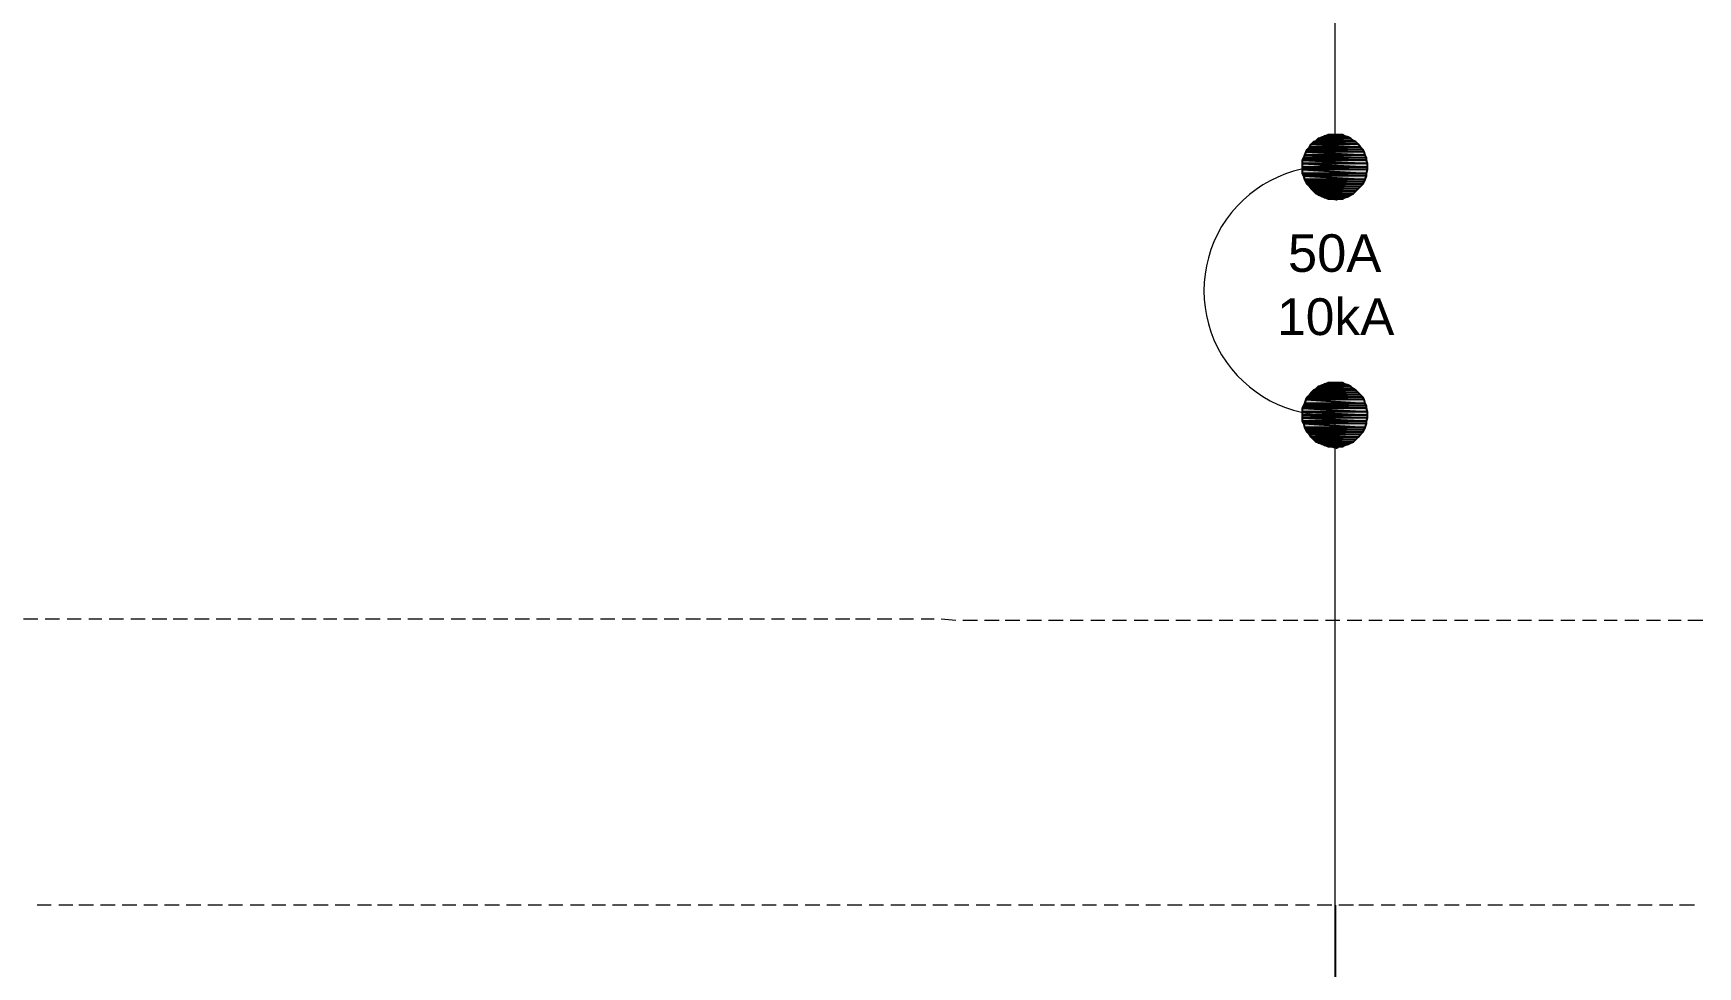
# Model space of a CAD drawing. Header units: millimetres. Extents: x 40 to 176, y -32 to 59.
# Drawn here: x 115.672 to 120.614, y 45.332 to 48.104 of the extents above; entities that cross this region are included whole.
import ezdxf

# ---------------------------------------------------------------- set-up
doc = ezdxf.new("R2010")
doc.units = ezdxf.units.MM
doc.layers.add('13 - Diagrama unifilar', color=7, linetype='Continuous', lineweight=30)
doc.styles.add('Arial0', font='arial.ttf', dxfattribs={"height": 3.14658})

msp = doc.modelspace()

# ---------------------------------------------------------------- hatches: boundary and pattern name
at = {"layer": '13 - Diagrama unifilar', "true_color": 0x000007}
h = msp.add_hatch(color=7, dxfattribs=at)
h.paths.add_polyline_path([(119.5843, 47.7912), (119.4865, 47.7912), (119.5913, 47.7842)])
h.paths.add_polyline_path([(119.4865, 47.7912), (119.5913, 47.7842), (119.4795, 47.7842)])
h = msp.add_hatch(color=7, dxfattribs=at)
h.paths.add_polyline_path([(119.5759, 47.7954), (119.4977, 47.7954), (119.5843, 47.7912)])
h.paths.add_polyline_path([(119.4977, 47.7954), (119.5843, 47.7912), (119.4865, 47.7912)])
h = msp.add_hatch(color=7, dxfattribs=at)
h.paths.add_polyline_path([(119.5661, 47.7982), (119.5047, 47.7982), (119.5759, 47.7954)])
h.paths.add_polyline_path([(119.5047, 47.7982), (119.5759, 47.7954), (119.4977, 47.7954)])
h = msp.add_hatch(color=7, dxfattribs=at)
h.paths.add_polyline_path([(119.5591, 47.8024), (119.5159, 47.8024), (119.5661, 47.7982)])
h.paths.add_polyline_path([(119.5159, 47.8024), (119.5661, 47.7982), (119.5047, 47.7982)])
h = msp.add_hatch(color=7, dxfattribs=at)
h.paths.add_polyline_path([(119.6262, 47.7423), (119.4474, 47.7423), (119.6304, 47.7339)])
h.paths.add_polyline_path([(119.4474, 47.7423), (119.6304, 47.7339), (119.4446, 47.7339)])
h = msp.add_hatch(color=7, dxfattribs=at)
h.paths.add_polyline_path([(119.6234, 47.7521), (119.4516, 47.7521), (119.6262, 47.7423)])
h.paths.add_polyline_path([(119.4516, 47.7521), (119.6262, 47.7423), (119.4474, 47.7423)])
h = msp.add_hatch(color=7, dxfattribs=at)
h.paths.add_polyline_path([(119.6192, 47.7591), (119.4544, 47.7591), (119.6234, 47.7521)])
h.paths.add_polyline_path([(119.4544, 47.7591), (119.6234, 47.7521), (119.4516, 47.7521)])
h = msp.add_hatch(color=7, dxfattribs=at)
h.paths.add_polyline_path([(119.6122, 47.7661), (119.4614, 47.7661), (119.6192, 47.7591)])
h.paths.add_polyline_path([(119.4614, 47.7661), (119.6192, 47.7591), (119.4544, 47.7591)])
h = msp.add_hatch(color=7, dxfattribs=at)
h.paths.add_polyline_path([(119.6052, 47.7744), (119.4656, 47.7744), (119.6122, 47.7661)])
h.paths.add_polyline_path([(119.4656, 47.7744), (119.6122, 47.7661), (119.4614, 47.7661)])
h = msp.add_hatch(color=7, dxfattribs=at)
h.paths.add_polyline_path([(119.5983, 47.7814), (119.4726, 47.7814), (119.6052, 47.7744)])
h.paths.add_polyline_path([(119.4726, 47.7814), (119.6052, 47.7744), (119.4656, 47.7744)])
h = msp.add_hatch(color=7, dxfattribs=at)
h.paths.add_polyline_path([(119.5913, 47.7842), (119.4795, 47.7842), (119.5983, 47.7814)])
h.paths.add_polyline_path([(119.4795, 47.7842), (119.5983, 47.7814), (119.4726, 47.7814)])
h = msp.add_hatch(color=7, dxfattribs=at)
h.paths.add_polyline_path([(119.6304, 47.7339), (119.4446, 47.7339), (119.6304, 47.7269)])
h.paths.add_polyline_path([(119.4446, 47.7339), (119.6304, 47.7269), (119.4404, 47.7269)])
h = msp.add_hatch(color=7, dxfattribs=at)
h.paths.add_polyline_path([(119.6304, 47.7269), (119.4404, 47.7269), (119.6332, 47.7172)])
h.paths.add_polyline_path([(119.4404, 47.7269), (119.6332, 47.7172), (119.4404, 47.7172)])
h = msp.add_hatch(color=7, dxfattribs=at)
h.paths.add_polyline_path([(119.6332, 47.7172), (119.4404, 47.7172), (119.6332, 47.706)])
h.paths.add_polyline_path([(119.4404, 47.7172), (119.6332, 47.706), (119.4404, 47.706)])
h = msp.add_hatch(color=7, dxfattribs=at)
h.paths.add_polyline_path([(119.6332, 47.706), (119.4404, 47.706), (119.6332, 47.699)])
h.paths.add_polyline_path([(119.4404, 47.706), (119.6332, 47.699), (119.4404, 47.699)])
h = msp.add_hatch(color=7, dxfattribs=at)
h.paths.add_polyline_path([(119.6332, 47.699), (119.4404, 47.699), (119.6304, 47.6878)])
h.paths.add_polyline_path([(119.4404, 47.699), (119.6304, 47.6878), (119.4404, 47.6878)])
h = msp.add_hatch(color=7, dxfattribs=at)
h.paths.add_polyline_path([(119.6304, 47.6878), (119.4404, 47.6878), (119.6304, 47.6809)])
h.paths.add_polyline_path([(119.4404, 47.6878), (119.6304, 47.6809), (119.4446, 47.6809)])
h = msp.add_hatch(color=7, dxfattribs=at)
h.paths.add_polyline_path([(119.6304, 47.6809), (119.4446, 47.6809), (119.6262, 47.6697)])
h.paths.add_polyline_path([(119.4446, 47.6809), (119.6262, 47.6697), (119.4474, 47.6697)])
h = msp.add_hatch(color=7, dxfattribs=at)
h.paths.add_polyline_path([(119.6262, 47.6697), (119.4474, 47.6697), (119.6234, 47.6627)])
h.paths.add_polyline_path([(119.4474, 47.6697), (119.6234, 47.6627), (119.4516, 47.6627)])
h = msp.add_hatch(color=7, dxfattribs=at)
h.paths.add_polyline_path([(119.6234, 47.6627), (119.4516, 47.6627), (119.6192, 47.6557)])
h.paths.add_polyline_path([(119.4516, 47.6627), (119.6192, 47.6557), (119.4544, 47.6557)])
h = msp.add_hatch(color=7, dxfattribs=at)
h.paths.add_polyline_path([(119.6192, 47.6557), (119.4544, 47.6557), (119.6122, 47.6487)])
h.paths.add_polyline_path([(119.4544, 47.6557), (119.6122, 47.6487), (119.4614, 47.6487)])
h = msp.add_hatch(color=7, dxfattribs=at)
h.paths.add_polyline_path([(119.6122, 47.6487), (119.4614, 47.6487), (119.6052, 47.6417)])
h.paths.add_polyline_path([(119.4614, 47.6487), (119.6052, 47.6417), (119.4656, 47.6417)])
h = msp.add_hatch(color=7, dxfattribs=at)
h.paths.add_polyline_path([(119.6052, 47.6417), (119.4656, 47.6417), (119.5983, 47.6348)])
h.paths.add_polyline_path([(119.4656, 47.6417), (119.5983, 47.6348), (119.4726, 47.6348)])
h = msp.add_hatch(color=7, dxfattribs=at)
h.paths.add_polyline_path([(119.5983, 47.6348), (119.4726, 47.6348), (119.5913, 47.6278)])
h.paths.add_polyline_path([(119.4726, 47.6348), (119.5913, 47.6278), (119.4795, 47.6278)])
h = msp.add_hatch(color=7, dxfattribs=at)
h.paths.add_polyline_path([(119.5913, 47.6278), (119.4795, 47.6278), (119.5843, 47.6236)])
h.paths.add_polyline_path([(119.4795, 47.6278), (119.5843, 47.6236), (119.4865, 47.6236)])
h = msp.add_hatch(color=7, dxfattribs=at)
h.paths.add_polyline_path([(119.5843, 47.6236), (119.4865, 47.6236), (119.5759, 47.6194)])
h.paths.add_polyline_path([(119.4865, 47.6236), (119.5759, 47.6194), (119.4977, 47.6194)])
h = msp.add_hatch(color=7, dxfattribs=at)
h.paths.add_polyline_path([(119.5759, 47.6194), (119.4977, 47.6194), (119.5661, 47.6166)])
h.paths.add_polyline_path([(119.4977, 47.6194), (119.5661, 47.6166), (119.5047, 47.6166)])
h = msp.add_hatch(color=7, dxfattribs=at)
h.paths.add_polyline_path([(119.5661, 47.6166), (119.5047, 47.6166), (119.5591, 47.6124)])
h.paths.add_polyline_path([(119.5047, 47.6166), (119.5591, 47.6124), (119.5159, 47.6124)])
h = msp.add_hatch(color=7, dxfattribs=at)
h.paths.add_polyline_path([(119.5159, 47.6124), (119.5228, 47.6124), (119.548, 47.6124)])
h.paths.add_polyline_path([(119.5228, 47.6124), (119.548, 47.6124), (119.541, 47.6096)])
h = msp.add_hatch(color=7, dxfattribs=at)
h.paths.add_polyline_path([(119.5913, 47.0481), (119.4795, 47.0481), (119.5983, 47.0439)])
h.paths.add_polyline_path([(119.4795, 47.0481), (119.5983, 47.0439), (119.4726, 47.0439)])
h = msp.add_hatch(color=7, dxfattribs=at)
h.paths.add_polyline_path([(119.5843, 47.0551), (119.4865, 47.0551), (119.5913, 47.0481)])
h.paths.add_polyline_path([(119.4865, 47.0551), (119.5913, 47.0481), (119.4795, 47.0481)])
h = msp.add_hatch(color=7, dxfattribs=at)
h.paths.add_polyline_path([(119.5759, 47.0593), (119.4977, 47.0593), (119.5843, 47.0551)])
h.paths.add_polyline_path([(119.4977, 47.0593), (119.5843, 47.0551), (119.4865, 47.0551)])
h = msp.add_hatch(color=7, dxfattribs=at)
h.paths.add_polyline_path([(119.5661, 47.0621), (119.5047, 47.0621), (119.5759, 47.0593)])
h.paths.add_polyline_path([(119.5047, 47.0621), (119.5759, 47.0593), (119.4977, 47.0593)])
h = msp.add_hatch(color=7, dxfattribs=at)
h.paths.add_polyline_path([(119.5591, 47.0663), (119.5159, 47.0663), (119.5661, 47.0621)])
h.paths.add_polyline_path([(119.5159, 47.0663), (119.5661, 47.0621), (119.5047, 47.0621)])
h = msp.add_hatch(color=7, dxfattribs=at)
h.paths.add_polyline_path([(119.6304, 46.9978), (119.4446, 46.9978), (119.6304, 46.9909)])
h.paths.add_polyline_path([(119.4446, 46.9978), (119.6304, 46.9909), (119.4404, 46.9909)])
h = msp.add_hatch(color=7, dxfattribs=at)
h.paths.add_polyline_path([(119.6262, 47.0048), (119.4474, 47.0048), (119.6304, 46.9978)])
h.paths.add_polyline_path([(119.4474, 47.0048), (119.6304, 46.9978), (119.4446, 46.9978)])
h = msp.add_hatch(color=7, dxfattribs=at)
h.paths.add_polyline_path([(119.6234, 47.016), (119.4516, 47.016), (119.6262, 47.0048)])
h.paths.add_polyline_path([(119.4516, 47.016), (119.6262, 47.0048), (119.4474, 47.0048)])
h = msp.add_hatch(color=7, dxfattribs=at)
h.paths.add_polyline_path([(119.6192, 47.023), (119.4544, 47.023), (119.6234, 47.016)])
h.paths.add_polyline_path([(119.4544, 47.023), (119.6234, 47.016), (119.4516, 47.016)])
h = msp.add_hatch(color=7, dxfattribs=at)
h.paths.add_polyline_path([(119.6122, 47.03), (119.4614, 47.03), (119.6192, 47.023)])
h.paths.add_polyline_path([(119.4614, 47.03), (119.6192, 47.023), (119.4544, 47.023)])
h = msp.add_hatch(color=7, dxfattribs=at)
h.paths.add_polyline_path([(119.6052, 47.0369), (119.4656, 47.0369), (119.6122, 47.03)])
h.paths.add_polyline_path([(119.4656, 47.0369), (119.6122, 47.03), (119.4614, 47.03)])
h = msp.add_hatch(color=7, dxfattribs=at)
h.paths.add_polyline_path([(119.5983, 47.0439), (119.4726, 47.0439), (119.6052, 47.0369)])
h.paths.add_polyline_path([(119.4726, 47.0439), (119.6052, 47.0369), (119.4656, 47.0369)])
h = msp.add_hatch(color=7, dxfattribs=at)
h.paths.add_polyline_path([(119.6304, 46.9909), (119.4404, 46.9909), (119.6332, 46.9797)])
h.paths.add_polyline_path([(119.4404, 46.9909), (119.6332, 46.9797), (119.4404, 46.9797)])
h = msp.add_hatch(color=7, dxfattribs=at)
h.paths.add_polyline_path([(119.6332, 46.9797), (119.4404, 46.9797), (119.6332, 46.9699)])
h.paths.add_polyline_path([(119.4404, 46.9797), (119.6332, 46.9699), (119.4404, 46.9699)])
h = msp.add_hatch(color=7, dxfattribs=at)
h.paths.add_polyline_path([(119.6332, 46.9699), (119.4404, 46.9699), (119.6332, 46.9615)])
h.paths.add_polyline_path([(119.4404, 46.9699), (119.6332, 46.9615), (119.4404, 46.9615)])
h = msp.add_hatch(color=7, dxfattribs=at)
h.paths.add_polyline_path([(119.6332, 46.9615), (119.4404, 46.9615), (119.6304, 46.9517)])
h.paths.add_polyline_path([(119.4404, 46.9615), (119.6304, 46.9517), (119.4404, 46.9517)])
h = msp.add_hatch(color=7, dxfattribs=at)
h.paths.add_polyline_path([(119.6304, 46.9517), (119.4404, 46.9517), (119.6304, 46.9448)])
h.paths.add_polyline_path([(119.4404, 46.9517), (119.6304, 46.9448), (119.4446, 46.9448)])
h = msp.add_hatch(color=7, dxfattribs=at)
h.paths.add_polyline_path([(119.6304, 46.9448), (119.4446, 46.9448), (119.6262, 46.9336)])
h.paths.add_polyline_path([(119.4446, 46.9448), (119.6262, 46.9336), (119.4474, 46.9336)])
h = msp.add_hatch(color=7, dxfattribs=at)
h.paths.add_polyline_path([(119.6262, 46.9336), (119.4474, 46.9336), (119.6234, 46.9266)])
h.paths.add_polyline_path([(119.4474, 46.9336), (119.6234, 46.9266), (119.4516, 46.9266)])
h = msp.add_hatch(color=7, dxfattribs=at)
h.paths.add_polyline_path([(119.6234, 46.9266), (119.4516, 46.9266), (119.6192, 46.9196)])
h.paths.add_polyline_path([(119.4516, 46.9266), (119.6192, 46.9196), (119.4544, 46.9196)])
h = msp.add_hatch(color=7, dxfattribs=at)
h.paths.add_polyline_path([(119.6192, 46.9196), (119.4544, 46.9196), (119.6122, 46.9126)])
h.paths.add_polyline_path([(119.4544, 46.9196), (119.6122, 46.9126), (119.4614, 46.9126)])
h = msp.add_hatch(color=7, dxfattribs=at)
h.paths.add_polyline_path([(119.6122, 46.9126), (119.4614, 46.9126), (119.6052, 46.9043)])
h.paths.add_polyline_path([(119.4614, 46.9126), (119.6052, 46.9043), (119.4656, 46.9043)])
h = msp.add_hatch(color=7, dxfattribs=at)
h.paths.add_polyline_path([(119.6052, 46.9043), (119.4656, 46.9043), (119.5983, 46.8973)])
h.paths.add_polyline_path([(119.4656, 46.9043), (119.5983, 46.8973), (119.4726, 46.8973)])
h = msp.add_hatch(color=7, dxfattribs=at)
h.paths.add_polyline_path([(119.5983, 46.8973), (119.4726, 46.8973), (119.5913, 46.8903)])
h.paths.add_polyline_path([(119.4726, 46.8973), (119.5913, 46.8903), (119.4795, 46.8903)])
h = msp.add_hatch(color=7, dxfattribs=at)
h.paths.add_polyline_path([(119.5913, 46.8903), (119.4795, 46.8903), (119.5843, 46.8875)])
h.paths.add_polyline_path([(119.4795, 46.8903), (119.5843, 46.8875), (119.4865, 46.8875)])
h = msp.add_hatch(color=7, dxfattribs=at)
h.paths.add_polyline_path([(119.5843, 46.8875), (119.4865, 46.8875), (119.5759, 46.8833)])
h.paths.add_polyline_path([(119.4865, 46.8875), (119.5759, 46.8833), (119.4977, 46.8833)])
h = msp.add_hatch(color=7, dxfattribs=at)
h.paths.add_polyline_path([(119.5759, 46.8833), (119.4977, 46.8833), (119.5661, 46.8805)])
h.paths.add_polyline_path([(119.4977, 46.8833), (119.5661, 46.8805), (119.5047, 46.8805)])
h = msp.add_hatch(color=7, dxfattribs=at)
h.paths.add_polyline_path([(119.5661, 46.8805), (119.5047, 46.8805), (119.5591, 46.8763)])
h.paths.add_polyline_path([(119.5047, 46.8805), (119.5591, 46.8763), (119.5159, 46.8763)])
h = msp.add_hatch(color=7, dxfattribs=at)
h.paths.add_polyline_path([(119.5159, 46.8763), (119.5228, 46.8763), (119.548, 46.8763)])
h.paths.add_polyline_path([(119.5228, 46.8763), (119.548, 46.8763), (119.541, 46.8721)])

# ---------------------------------------------------------------- linework, layer by layer
at = {"layer": '13 - Diagrama unifilar', "color": 7, "linetype": 'Continuous', "lineweight": 20, "true_color": 0x000007}
for points in [[(119.5368, 47.706), (119.5368, 48.3639), (119.5368, 48.3639)], [(119.5368, 45.5145), (119.5368, 46.9699), (119.5368, 46.9699)]]:
    msp.add_lwpolyline(points, dxfattribs=at)
at = {"layer": '13 - Diagrama unifilar', "color": 7, "linetype": 'Continuous', "lineweight": -2, "true_color": 0x000007}
for points in [[(119.4865, 47.7912), (119.5913, 47.7842), (119.4795, 47.7842)], [(119.4977, 47.7954), (119.5843, 47.7912), (119.4865, 47.7912)], [(119.5843, 47.7912), (119.4865, 47.7912), (119.5913, 47.7842)], [(119.5047, 47.7982), (119.5759, 47.7954), (119.4977, 47.7954)], [(119.5759, 47.7954), (119.4977, 47.7954), (119.5843, 47.7912)], [(119.5159, 47.8024), (119.5661, 47.7982), (119.5047, 47.7982)], [(119.5661, 47.7982), (119.5047, 47.7982), (119.5759, 47.7954)], [(119.5228, 47.8024), (119.5591, 47.8024), (119.5159, 47.8024)], [(119.5591, 47.8024), (119.5159, 47.8024), (119.5661, 47.7982)], [(119.541, 47.8024), (119.548, 47.8024), (119.5228, 47.8024)], [(119.548, 47.8024), (119.5228, 47.8024), (119.5591, 47.8024)], [(119.4474, 47.7423), (119.6304, 47.7339), (119.4446, 47.7339)], [(119.4516, 47.7521), (119.6262, 47.7423), (119.4474, 47.7423)], [(119.6262, 47.7423), (119.4474, 47.7423), (119.6304, 47.7339)], [(119.4544, 47.7591), (119.6234, 47.7521), (119.4516, 47.7521)], [(119.6234, 47.7521), (119.4516, 47.7521), (119.6262, 47.7423)], [(119.4614, 47.7661), (119.6192, 47.7591), (119.4544, 47.7591)], [(119.6192, 47.7591), (119.4544, 47.7591), (119.6234, 47.7521)], [(119.4656, 47.7744), (119.6122, 47.7661), (119.4614, 47.7661)], [(119.6122, 47.7661), (119.4614, 47.7661), (119.6192, 47.7591)], [(119.4726, 47.7814), (119.6052, 47.7744), (119.4656, 47.7744)], [(119.6052, 47.7744), (119.4656, 47.7744), (119.6122, 47.7661)], [(119.4795, 47.7842), (119.5983, 47.7814), (119.4726, 47.7814)], [(119.5983, 47.7814), (119.4726, 47.7814), (119.6052, 47.7744)], [(119.5913, 47.7842), (119.4795, 47.7842), (119.5983, 47.7814)], [(119.4446, 47.7339), (119.6304, 47.7269), (119.4404, 47.7269)], [(119.6304, 47.7269), (119.4404, 47.7269), (119.6332, 47.7172)], [(119.4404, 47.7269), (119.6332, 47.7172), (119.4404, 47.7172)], [(119.6332, 47.7172), (119.4404, 47.7172), (119.6332, 47.706)], [(119.4404, 47.7172), (119.6332, 47.706), (119.4404, 47.706)], [(119.6332, 47.706), (119.4404, 47.706), (119.6332, 47.699)], [(119.4404, 47.706), (119.6332, 47.699), (119.4404, 47.699)], [(119.6332, 47.699), (119.4404, 47.699), (119.6304, 47.6878)], [(119.4404, 47.699), (119.6304, 47.6878), (119.4404, 47.6878)], [(119.6304, 47.6878), (119.4404, 47.6878), (119.6304, 47.6809)], [(119.4404, 47.6878), (119.6304, 47.6809), (119.4446, 47.6809)], [(119.6304, 47.7339), (119.4446, 47.7339), (119.6304, 47.7269)], [(119.6304, 47.6809), (119.4446, 47.6809), (119.6262, 47.6697)], [(119.4446, 47.6809), (119.6262, 47.6697), (119.4474, 47.6697)], [(119.6262, 47.6697), (119.4474, 47.6697), (119.6234, 47.6627)], [(119.4474, 47.6697), (119.6234, 47.6627), (119.4516, 47.6627)], [(119.6234, 47.6627), (119.4516, 47.6627), (119.6192, 47.6557)], [(119.4516, 47.6627), (119.6192, 47.6557), (119.4544, 47.6557)], [(119.6192, 47.6557), (119.4544, 47.6557), (119.6122, 47.6487)], [(119.4544, 47.6557), (119.6122, 47.6487), (119.4614, 47.6487)], [(119.6122, 47.6487), (119.4614, 47.6487), (119.6052, 47.6417)], [(119.4614, 47.6487), (119.6052, 47.6417), (119.4656, 47.6417)], [(119.6052, 47.6417), (119.4656, 47.6417), (119.5983, 47.6348)], [(119.4656, 47.6417), (119.5983, 47.6348), (119.4726, 47.6348)], [(119.5983, 47.6348), (119.4726, 47.6348), (119.5913, 47.6278)], [(119.4726, 47.6348), (119.5913, 47.6278), (119.4795, 47.6278)], [(119.5913, 47.6278), (119.4795, 47.6278), (119.5843, 47.6236)], [(119.4795, 47.6278), (119.5843, 47.6236), (119.4865, 47.6236)], [(119.5843, 47.6236), (119.4865, 47.6236), (119.5759, 47.6194)], [(119.4865, 47.6236), (119.5759, 47.6194), (119.4977, 47.6194)], [(119.5759, 47.6194), (119.4977, 47.6194), (119.5661, 47.6166)], [(119.4977, 47.6194), (119.5661, 47.6166), (119.5047, 47.6166)], [(119.5661, 47.6166), (119.5047, 47.6166), (119.5591, 47.6124)], [(119.5047, 47.6166), (119.5591, 47.6124), (119.5159, 47.6124)], [(119.5159, 47.6124), (119.5228, 47.6124), (119.548, 47.6124)], [(119.5159, 47.6124), (119.5591, 47.6124), (119.548, 47.6124)], [(119.5228, 47.6124), (119.548, 47.6124), (119.541, 47.6096)], [(119.4795, 47.0481), (119.5983, 47.0439), (119.4726, 47.0439)], [(119.4865, 47.0551), (119.5913, 47.0481), (119.4795, 47.0481)], [(119.5913, 47.0481), (119.4795, 47.0481), (119.5983, 47.0439)], [(119.4977, 47.0593), (119.5843, 47.0551), (119.4865, 47.0551)], [(119.5843, 47.0551), (119.4865, 47.0551), (119.5913, 47.0481)], [(119.5047, 47.0621), (119.5759, 47.0593), (119.4977, 47.0593)], [(119.5759, 47.0593), (119.4977, 47.0593), (119.5843, 47.0551)], [(119.5159, 47.0663), (119.5661, 47.0621), (119.5047, 47.0621)], [(119.5661, 47.0621), (119.5047, 47.0621), (119.5759, 47.0593)], [(119.5228, 47.0663), (119.5591, 47.0663), (119.5159, 47.0663)], [(119.5591, 47.0663), (119.5159, 47.0663), (119.5661, 47.0621)], [(119.541, 47.0663), (119.548, 47.0663), (119.5228, 47.0663)], [(119.548, 47.0663), (119.5228, 47.0663), (119.5591, 47.0663)], [(119.4446, 46.9978), (119.6304, 46.9909), (119.4404, 46.9909)], [(119.4474, 47.0048), (119.6304, 46.9978), (119.4446, 46.9978)], [(119.6304, 46.9978), (119.4446, 46.9978), (119.6304, 46.9909)], [(119.4516, 47.016), (119.6262, 47.0048), (119.4474, 47.0048)], [(119.6262, 47.0048), (119.4474, 47.0048), (119.6304, 46.9978)], [(119.4544, 47.023), (119.6234, 47.016), (119.4516, 47.016)], [(119.6234, 47.016), (119.4516, 47.016), (119.6262, 47.0048)], [(119.4614, 47.03), (119.6192, 47.023), (119.4544, 47.023)], [(119.6192, 47.023), (119.4544, 47.023), (119.6234, 47.016)], [(119.4656, 47.0369), (119.6122, 47.03), (119.4614, 47.03)], [(119.6122, 47.03), (119.4614, 47.03), (119.6192, 47.023)], [(119.4726, 47.0439), (119.6052, 47.0369), (119.4656, 47.0369)], [(119.6052, 47.0369), (119.4656, 47.0369), (119.6122, 47.03)], [(119.5983, 47.0439), (119.4726, 47.0439), (119.6052, 47.0369)], [(119.6304, 46.9909), (119.4404, 46.9909), (119.6332, 46.9797)], [(119.4404, 46.9909), (119.6332, 46.9797), (119.4404, 46.9797)], [(119.6332, 46.9797), (119.4404, 46.9797), (119.6332, 46.9699)], [(119.4404, 46.9797), (119.6332, 46.9699), (119.4404, 46.9699)], [(119.6332, 46.9699), (119.4404, 46.9699), (119.6332, 46.9615)], [(119.4404, 46.9699), (119.6332, 46.9615), (119.4404, 46.9615)], [(119.6332, 46.9615), (119.4404, 46.9615), (119.6304, 46.9517)], [(119.4404, 46.9615), (119.6304, 46.9517), (119.4404, 46.9517)], [(119.6304, 46.9517), (119.4404, 46.9517), (119.6304, 46.9448)], [(119.4404, 46.9517), (119.6304, 46.9448), (119.4446, 46.9448)], [(119.6304, 46.9448), (119.4446, 46.9448), (119.6262, 46.9336)], [(119.4446, 46.9448), (119.6262, 46.9336), (119.4474, 46.9336)], [(119.6262, 46.9336), (119.4474, 46.9336), (119.6234, 46.9266)], [(119.4474, 46.9336), (119.6234, 46.9266), (119.4516, 46.9266)], [(119.6234, 46.9266), (119.4516, 46.9266), (119.6192, 46.9196)], [(119.4516, 46.9266), (119.6192, 46.9196), (119.4544, 46.9196)], [(119.6192, 46.9196), (119.4544, 46.9196), (119.6122, 46.9126)], [(119.4544, 46.9196), (119.6122, 46.9126), (119.4614, 46.9126)], [(119.6122, 46.9126), (119.4614, 46.9126), (119.6052, 46.9043)], [(119.4614, 46.9126), (119.6052, 46.9043), (119.4656, 46.9043)], [(119.6052, 46.9043), (119.4656, 46.9043), (119.5983, 46.8973)], [(119.4656, 46.9043), (119.5983, 46.8973), (119.4726, 46.8973)], [(119.5983, 46.8973), (119.4726, 46.8973), (119.5913, 46.8903)], [(119.4726, 46.8973), (119.5913, 46.8903), (119.4795, 46.8903)], [(119.5913, 46.8903), (119.4795, 46.8903), (119.5843, 46.8875)], [(119.4795, 46.8903), (119.5843, 46.8875), (119.4865, 46.8875)], [(119.5843, 46.8875), (119.4865, 46.8875), (119.5759, 46.8833)], [(119.4865, 46.8875), (119.5759, 46.8833), (119.4977, 46.8833)], [(119.5759, 46.8833), (119.4977, 46.8833), (119.5661, 46.8805)], [(119.4977, 46.8833), (119.5661, 46.8805), (119.5047, 46.8805)], [(119.5661, 46.8805), (119.5047, 46.8805), (119.5591, 46.8763)], [(119.5047, 46.8805), (119.5591, 46.8763), (119.5159, 46.8763)], [(119.5159, 46.8763), (119.5228, 46.8763), (119.548, 46.8763)], [(119.5159, 46.8763), (119.5591, 46.8763), (119.548, 46.8763)], [(119.5228, 46.8763), (119.548, 46.8763), (119.541, 46.8721)]]:
    msp.add_lwpolyline(points, close=True, dxfattribs=at)
at = {"layer": '13 - Diagrama unifilar', "color": 6, "linetype": 'Continuous', "lineweight": 20, "true_color": 0x000006}
for points in [[(115.6426, 46.3651), (115.6859, 46.3651), (115.6859, 46.3651)], [(115.7069, 46.3651), (115.7502, 46.3651), (115.7502, 46.3651)], [(115.7725, 46.3651), (115.8144, 46.3651), (115.8144, 46.3651)], [(115.8368, 46.3651), (115.8759, 46.3651), (115.8759, 46.3651)], [(115.8968, 46.3651), (115.9401, 46.3651), (115.9401, 46.3651)], [(115.9611, 46.3651), (116.0044, 46.3651), (116.0044, 46.3651)], [(116.0254, 46.3651), (116.0686, 46.3651), (116.0686, 46.3651)], [(116.0868, 46.3651), (116.1301, 46.3651), (116.1301, 46.3651)], [(116.1511, 46.3651), (116.1944, 46.3651), (116.1944, 46.3651)], [(116.2153, 46.3651), (116.2586, 46.3651), (116.2586, 46.3651)], [(116.2796, 46.3651), (116.3187, 46.3651), (116.3187, 46.3651)], [(116.341, 46.3651), (116.3829, 46.3651), (116.3829, 46.3651)], [(116.4053, 46.3651), (116.4472, 46.3651), (116.4472, 46.3651)], [(116.4695, 46.3651), (116.5114, 46.3651), (116.5114, 46.3651)], [(116.5338, 46.3651), (116.5729, 46.3651), (116.5729, 46.3651)], [(116.5938, 46.3651), (116.6371, 46.3651), (116.6371, 46.3651)], [(116.6581, 46.3651), (116.7014, 46.3651), (116.7014, 46.3651)], [(116.7237, 46.3651), (116.7628, 46.3651), (116.7628, 46.3651)], [(116.7838, 46.3651), (116.8271, 46.3651), (116.8271, 46.3651)], [(116.848, 46.3651), (116.8913, 46.3651), (116.8913, 46.3651)], [(116.9123, 46.3651), (116.9556, 46.3651), (116.9556, 46.3651)], [(116.9765, 46.3651), (117.0157, 46.3651), (117.0157, 46.3651)], [(117.038, 46.3651), (117.0813, 46.3651), (117.0813, 46.3651)], [(117.1023, 46.3651), (117.1456, 46.3651), (117.1456, 46.3651)], [(117.1665, 46.3651), (117.2056, 46.3651), (117.2056, 46.3651)], [(117.2266, 46.3651), (117.2699, 46.3651), (117.2699, 46.3651)], [(117.2922, 46.3651), (117.3341, 46.3651), (117.3341, 46.3651)], [(117.3565, 46.3651), (117.3984, 46.3651), (117.3984, 46.3651)], [(117.4207, 46.3651), (117.4598, 46.3651), (117.4598, 46.3651)], [(117.4808, 46.3651), (117.5241, 46.3651), (117.5241, 46.3651)], [(117.545, 46.3651), (117.5883, 46.3651), (117.5883, 46.3651)], [(117.6093, 46.3651), (117.6526, 46.3651), (117.6526, 46.3651)], [(117.6707, 46.3651), (117.714, 46.3651), (117.714, 46.3651)], [(117.735, 46.3651), (117.7783, 46.3651), (117.7783, 46.3651)], [(117.7992, 46.3651), (117.8425, 46.3651), (117.8425, 46.3651)], [(117.8635, 46.3651), (117.9026, 46.3651), (117.9026, 46.3651)], [(117.9249, 46.3651), (117.9668, 46.3651), (117.9668, 46.3651)], [(117.9892, 46.3651), (118.0311, 46.3651), (118.0311, 46.3651)], [(118.0534, 46.3651), (118.0967, 46.3651), (118.0967, 46.3651)], [(118.1135, 46.3651), (118.1568, 46.3651), (118.1568, 46.3651)], [(118.1778, 46.3651), (118.2211, 46.3651), (118.2211, 46.3651)], [(118.2434, 46.3651), (118.2853, 46.3651), (118.2853, 46.3651)], [(118.3077, 46.3651), (118.3468, 46.3651), (118.3468, 46.3651)], [(118.3677, 46.3651), (118.411, 46.3609), (118.411, 46.3609)], [(118.432, 46.3609), (118.4753, 46.3609), (118.4753, 46.3609)], [(118.4962, 46.3609), (118.5395, 46.3609), (118.5395, 46.3609)], [(118.5577, 46.3609), (118.601, 46.3609), (118.601, 46.3609)], [(118.6219, 46.3609), (118.6652, 46.3609), (118.6652, 46.3609)], [(118.6862, 46.3609), (118.7295, 46.3609), (118.7295, 46.3609)], [(118.7504, 46.3609), (118.7895, 46.3609), (118.7895, 46.3609)], [(118.8119, 46.3609), (118.8538, 46.3609), (118.8538, 46.3609)], [(118.8761, 46.3609), (118.918, 46.3609), (118.918, 46.3609)], [(118.9404, 46.3609), (118.9823, 46.3609), (118.9823, 46.3609)], [(119.0004, 46.3609), (119.0437, 46.3609), (119.0437, 46.3609)], [(119.0647, 46.3609), (119.108, 46.3609), (119.108, 46.3609)], [(119.1289, 46.3609), (119.1722, 46.3609), (119.1722, 46.3609)], [(119.1932, 46.3609), (119.2337, 46.3609), (119.2337, 46.3609)], [(119.2547, 46.3609), (119.298, 46.3609), (119.298, 46.3609)], [(119.3189, 46.3609), (119.3622, 46.3609), (119.3622, 46.3609)], [(119.3832, 46.3609), (119.4265, 46.3609), (119.4265, 46.3609)], [(119.4446, 46.3609), (119.4865, 46.3609), (119.4865, 46.3609)], [(119.5089, 46.3609), (119.5508, 46.3609), (119.5508, 46.3609)], [(119.5731, 46.3609), (119.6164, 46.3609), (119.6164, 46.3609)], [(119.6374, 46.3609), (119.6765, 46.3609), (119.6765, 46.3609)], [(119.6974, 46.3609), (119.7407, 46.3609), (119.7407, 46.3609)], [(119.7631, 46.3609), (119.805, 46.3609), (119.805, 46.3609)], [(119.8273, 46.3609), (119.8692, 46.3609), (119.8692, 46.3609)], [(119.8916, 46.3609), (119.9307, 46.3609), (119.9307, 46.3609)], [(119.9516, 46.3609), (119.9949, 46.3609), (119.9949, 46.3609)], [(120.0159, 46.3609), (120.0592, 46.3609), (120.0592, 46.3609)], [(120.0801, 46.3609), (120.1206, 46.3609), (120.1206, 46.3609)], [(120.1416, 46.3609), (120.1849, 46.3609), (120.1849, 46.3609)], [(115.725, 45.5145), (115.6831, 45.5145), (115.6831, 45.5145)], [(115.7893, 45.5145), (115.7474, 45.5145), (115.7474, 45.5145)], [(115.8508, 45.5145), (115.8075, 45.5145), (115.8075, 45.5145)], [(115.915, 45.5145), (115.8717, 45.5145), (115.8717, 45.5145)], [(115.9793, 45.5145), (115.936, 45.5145), (115.936, 45.5145)], [(116.0407, 45.5145), (116.0002, 45.5145), (116.0002, 45.5145)], [(116.105, 45.5145), (116.0617, 45.5145), (116.0617, 45.5145)], [(116.1692, 45.5145), (116.1259, 45.5145), (116.1259, 45.5145)], [(116.2335, 45.5145), (116.1902, 45.5145), (116.1902, 45.5145)], [(116.2935, 45.5145), (116.2516, 45.5145), (116.2516, 45.5145)], [(116.3578, 45.5145), (116.3159, 45.5145), (116.3159, 45.5145)], [(116.422, 45.5145), (116.3801, 45.5145), (116.3801, 45.5145)], [(116.4835, 45.5145), (116.4444, 45.5145), (116.4444, 45.5145)], [(116.5477, 45.5145), (116.5044, 45.5145), (116.5044, 45.5145)], [(116.612, 45.5145), (116.5687, 45.5145), (116.5687, 45.5145)], [(116.6762, 45.5145), (116.6343, 45.5145), (116.6343, 45.5145)], [(116.7377, 45.5145), (116.6944, 45.5145), (116.6944, 45.5145)], [(116.8019, 45.5145), (116.7586, 45.5145), (116.7586, 45.5145)], [(116.8662, 45.5145), (116.8229, 45.5145), (116.8229, 45.5145)], [(116.9263, 45.5145), (116.8872, 45.5145), (116.8872, 45.5145)], [(116.9919, 45.5145), (116.9486, 45.5145), (116.9486, 45.5145)], [(117.0562, 45.5145), (117.0129, 45.5145), (117.0129, 45.5145)], [(117.1204, 45.5145), (117.0771, 45.5145), (117.0771, 45.5145)], [(117.1805, 45.5145), (117.1414, 45.5145), (117.1414, 45.5145)], [(117.2447, 45.5145), (117.2028, 45.5145), (117.2028, 45.5145)], [(117.309, 45.5145), (117.2671, 45.5145), (117.2671, 45.5145)], [(117.3704, 45.5145), (117.3313, 45.5145), (117.3313, 45.5145)], [(117.4347, 45.5145), (117.3914, 45.5145), (117.3914, 45.5145)], [(117.4989, 45.5145), (117.4556, 45.5145), (117.4556, 45.5145)], [(117.5632, 45.5145), (117.5199, 45.5145), (117.5199, 45.5145)], [(117.6246, 45.5145), (117.5841, 45.5145), (117.5841, 45.5145)], [(117.6889, 45.5145), (117.6456, 45.5145), (117.6456, 45.5145)], [(117.7531, 45.5145), (117.7098, 45.5145), (117.7098, 45.5145)], [(117.8132, 45.5145), (117.7741, 45.5145), (117.7741, 45.5145)], [(117.8775, 45.5145), (117.8355, 45.5145), (117.8355, 45.5145)], [(117.9417, 45.5145), (117.8998, 45.5145), (117.8998, 45.5145)], [(118.0074, 45.5145), (117.9641, 45.5145), (117.9641, 45.5145)], [(118.0674, 45.5145), (118.0283, 45.5145), (118.0283, 45.5145)], [(118.1317, 45.5145), (118.0884, 45.5145), (118.0884, 45.5145)], [(118.1959, 45.5145), (118.154, 45.5145), (118.154, 45.5145)], [(118.2602, 45.5145), (118.2183, 45.5145), (118.2183, 45.5145)], [(118.3216, 45.5145), (118.2783, 45.5145), (118.2783, 45.5145)], [(118.3859, 45.5145), (118.3426, 45.5145), (118.3426, 45.5145)], [(118.4501, 45.5145), (118.4068, 45.5145), (118.4068, 45.5145)], [(118.5116, 45.5145), (118.4711, 45.5145), (118.4711, 45.5145)], [(118.5758, 45.5145), (118.5325, 45.5145), (118.5325, 45.5145)], [(118.6401, 45.5145), (118.5968, 45.5145), (118.5968, 45.5145)], [(118.7043, 45.5145), (118.661, 45.5145), (118.661, 45.5145)], [(118.7644, 45.5145), (118.7225, 45.5145), (118.7225, 45.5145)], [(118.8286, 45.5145), (118.7867, 45.5145), (118.7867, 45.5145)], [(118.8929, 45.5145), (118.851, 45.5145), (118.851, 45.5145)], [(118.9544, 45.5145), (118.9152, 45.5145), (118.9152, 45.5145)], [(119.0186, 45.5145), (118.9753, 45.5145), (118.9753, 45.5145)], [(119.0829, 45.5145), (119.0396, 45.5145), (119.0396, 45.5145)], [(119.1471, 45.5145), (119.1038, 45.5145), (119.1038, 45.5145)], [(119.2086, 45.5145), (119.1653, 45.5145), (119.1653, 45.5145)], [(119.2728, 45.5145), (119.2295, 45.5145), (119.2295, 45.5145)], [(119.3371, 45.5145), (119.2938, 45.5145), (119.2938, 45.5145)], [(119.3971, 45.5145), (119.358, 45.5145), (119.358, 45.5145)], [(119.4614, 45.5145), (119.4195, 45.5145), (119.4195, 45.5145)], [(119.527, 45.5145), (119.4837, 45.5145), (119.4837, 45.5145)], [(119.5913, 45.5145), (119.548, 45.5145), (119.548, 45.5145)], [(119.6513, 45.5145), (119.608, 45.5145), (119.608, 45.5145)], [(119.7156, 45.5145), (119.6737, 45.5145), (119.6737, 45.5145)], [(119.7798, 45.5145), (119.7379, 45.5145), (119.7379, 45.5145)], [(119.8413, 45.5145), (119.8022, 45.5145), (119.8022, 45.5145)], [(119.9055, 45.5145), (119.8622, 45.5145), (119.8622, 45.5145)], [(119.9698, 45.5145), (119.9265, 45.5145), (119.9265, 45.5145)], [(120.034, 45.5145), (119.9907, 45.5145), (119.9907, 45.5145)], [(120.0955, 45.5145), (120.055, 45.5145), (120.055, 45.5145)], [(120.1598, 45.5145), (120.1165, 45.5145), (120.1165, 45.5145)]]:
    msp.add_lwpolyline(points, dxfattribs=at)
at = {"layer": '13 - Diagrama unifilar', "color": 6, "linetype": 'Continuous', "lineweight": 9, "true_color": 0x000006}
for points in [[(120.2072, 46.3609), (120.2491, 46.3609), (120.2491, 46.3609)], [(120.2715, 46.3609), (120.3134, 46.3609), (120.3134, 46.3609)], [(120.3357, 46.3609), (120.3749, 46.3609), (120.3749, 46.3609)], [(120.3972, 46.3609), (120.4391, 46.3609), (120.4391, 46.3609)], [(120.4615, 46.3609), (120.5034, 46.3609), (120.5034, 46.3609)], [(120.5257, 46.3609), (120.5648, 46.3609), (120.5648, 46.3609)], [(120.5844, 46.3609), (120.6291, 46.3609), (120.6291, 46.3609)], [(120.224, 45.5145), (120.1821, 45.5145), (120.1821, 45.5145)], [(120.2855, 45.5145), (120.2464, 45.5145), (120.2464, 45.5145)], [(120.3497, 45.5145), (120.3078, 45.5145), (120.3078, 45.5145)], [(120.414, 45.5145), (120.3721, 45.5145), (120.3721, 45.5145)], [(120.4782, 45.5145), (120.4363, 45.5145), (120.4363, 45.5145)], [(120.5397, 45.5145), (120.5006, 45.5145), (120.5006, 45.5145)], [(120.6039, 45.5145), (120.5592, 45.5145), (120.5592, 45.5145)]]:
    msp.add_lwpolyline(points, dxfattribs=at)
at = {"layer": '13 - Diagrama unifilar', "color": 7, "linetype": 'Continuous', "lineweight": -2, "true_color": 0x000007}
msp.add_lwpolyline([(119.5368, 45.5145), (119.5368, 44.0158), (119.5368, 44.0158)], dxfattribs=at)
at = {"layer": '13 - Diagrama unifilar', "color": 7, "linetype": 'Continuous', "lineweight": 20, "true_color": 0x000007}
msp.add_open_spline([(119.5382, 47.7088), (119.4013, 47.7158), (119.2714, 47.6473), (119.2002, 47.53), (119.2002, 47.53), (119.1303, 47.4127), (119.1303, 47.266), (119.2002, 47.1487), (119.2002, 47.1487), (119.2714, 47.0314), (119.4013, 46.9629), (119.5382, 46.9699)], degree=3, knots=[0, 0, 0, 0, 0.083333, 0.083333, 0.083333, 0.083334, 0.166667, 0.166667, 0.166667, 0.166668, 1, 1, 1, 1], dxfattribs=at)

# ---------------------------------------------------------------- texts
at = {"layer": '13 - Diagrama unifilar', "color": 7, "true_color": 0x000007, "style": 'Arial0'}
for s, height, p in [('50A', 0.11159, (119.3971, 47.3954)), ('10kA', 0.10937, (119.365, 47.2076))]:
    msp.add_text(s, height=height, dxfattribs=at).set_placement(p)

doc.saveas('drawing.dxf')
